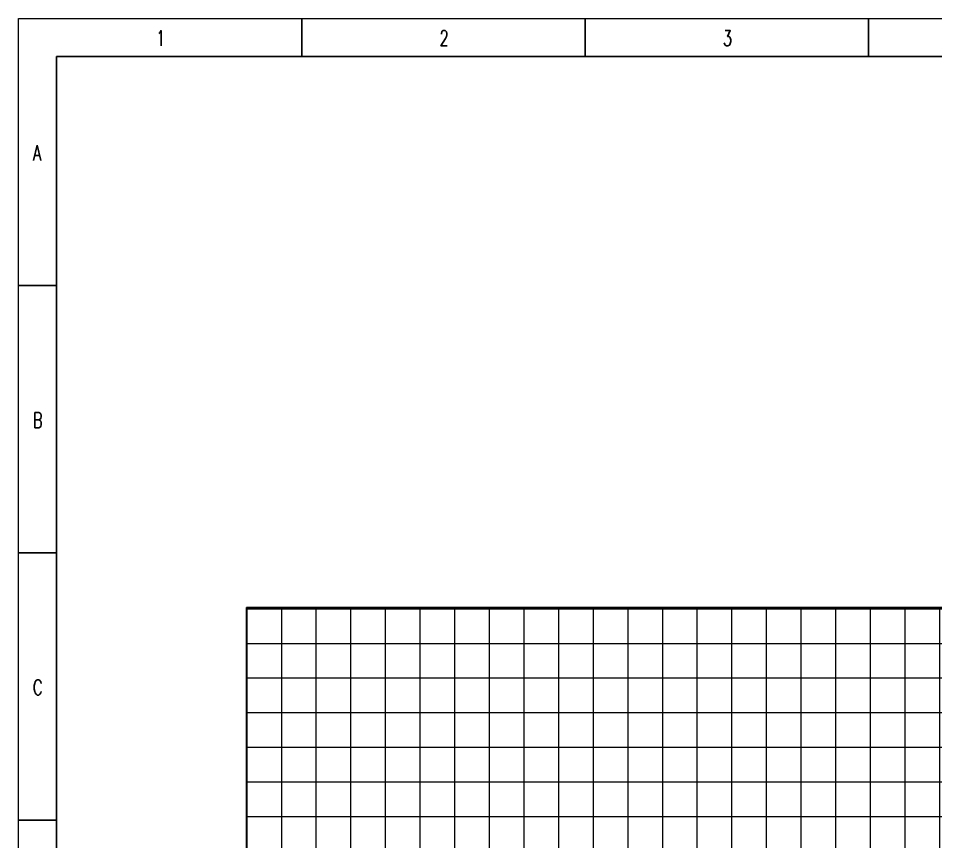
# Model space of a CAD drawing. Header units: inches. Extents: x 112 to 4169, y -2569 to 841.
# Drawn here: x 120.7 to 319.4, y 599.7 to 777.9 of the extents above; entities that cross this region are included whole.
import ezdxf

# ---------------------------------------------------------------- set-up
doc = ezdxf.new("R2010")
doc.units = ezdxf.units.IN
doc.header["$MEASUREMENT"] = 0
doc.layers.add('HACTH', color=8, linetype='Continuous', lineweight=9)
doc.layers.add('railing', color=232, linetype='Continuous', lineweight=15)
doc.styles.add('TEG BORDER', font='txt_qlt.shx', dxfattribs={"width": 0.7, "bigfont": 'hztxt.shx'})

# ---------------------------------------------------------------- blocks, each defined once
blk = doc.blocks.new('240 BORDER A2')
for p, q in [((37.125, 420), (37.125, 415)), ((74.25, 420), (74.25, 415)), ((111.3750000000005, 420), (111.3750000000005, 415)), ((0, 385), (5, 385)), ((0, 350), (5, 350)), ((0, 315), (5, 315))]:
    blk.add_line(p, q)
at = {"linetype": 'Continuous'}
for p, q in [((489, 414.9999999999999), (5.000000000000028, 414.9999999999999)), ((5.000000000000028, 414.9999999999999), (5.000000000000028, 5.000000000000011))]:
    blk.add_line(p, q, dxfattribs=at)
at = {"color": 5, "lineweight": 15}
blk.add_lwpolyline([(0, 420), (594, 420), (594, 0), (0, 0)], close=True, dxfattribs=at)
blk.add_lwpolyline([(5, 415), (589, 415), (589, 5), (5, 5)], close=True)
at = {"char_height": 2, "width": 2, "attachment_point": 1, "style": 'TEG BORDER'}
for s, insert in [('1', (18.0468936619518, 418.4066706350775)), ('2', (55.1718936619518, 418.4066706350775)), ('3', (92.29689366195225, 418.4066706350775)), ('A', (1.909630935143468, 403.388922663537)), ('B', (1.909630935143468, 368.388922663537)), ('C', (1.909630935143468, 333.388922663537))]:
    blk.add_mtext(s, dxfattribs=dict(at, insert=insert))

msp = doc.modelspace()

# ---------------------------------------------------------------- hatches: boundary and pattern name
at = {"layer": 'HACTH', "ltscale": 10}
h = msp.add_hatch(dxfattribs=at)
h.set_pattern_fill('ANSI37', color=256, scale=60, angle=45, style=0)
h.set_pattern_definition([(90, (-138384.7415181562, -171144.9169840943), (-7.5, 1.332267629550188e-15), []), (180, (-138384.7415181562, -171144.9169840943), (-1.332267629550188e-15, -7.5), [])])
h.paths.add_polyline_path([(894.1265990030419, 650.3736983772017), (839.1163187760152, 650.3736983772308), (170.116318775957, 650.3736983772308), (170.1163187759861, 595.3634181502041), (230.1163187759861, 595.3634181502332), (242.1163187759861, 595.3634181502332), (349.116318775957, 595.3634181502332), (349.1163187759861, 631.3736983772308), (493.1163187759861, 631.3736983772308), (493.1163187760152, 595.3634181502332), (499.1163187760152, 595.3634181502332), (499.1163187760152, 613.3634181502623), (569.1163187760152, 613.3634181502332), (569.1163187760152, 595.3634181502332), (593.1163187760152, 595.3634181502332), (593.1163187760152, 613.3634181502623), (663.1163187760152, 613.3634181502623), (663.1163187760152, 595.3634181503205), (673.1163187760152, 595.3634181503205), (728.1163187759861, 595.3634181502041), (728.1163187759861, 613.3634181502332), (798.1163187759861, 613.3634181502623), (798.1163187759861, 595.3634181502332), (827.1163187760152, 595.3634181502623), (839.1163187760152, 595.3634181502332), (839.1163187760152, 583.3634181502332), (839.1163187760152, 576.3634181502914), (857.1163187760152, 576.3634181502623), (857.1163187760443, 506.3634181502623), (839.1163187760152, 506.3634181502623), (839.1163187760152, 480.3634181502332), (857.1163187760734, 480.3634181502041), (857.1163187760734, 415.363418150175), (875.1265990032165, 415.363418150175), (875.1265990032165, 315.3634181502332), (839.1163187759861, 315.3634181502332), (839.116318775957, 301.3634181502332), (839.1163187760734, 241.3634181501168), (894.126599003071, 241.3634181500877)])
h.paths.add_polyline_path([(230.1163187759861, 576.3736983772017), (230.1163187759861, 583.3634181502332), (230.1163187759861, 590.3634181502332), (170.1163187759861, 590.3634181502332), (170.1163187759861, 391.3634181502332), (230.116318775957, 391.3634181502332), (230.116318775957, 421.3736983771435), (212.116318775957, 421.3736983771435), (194.1060385489885, 421.3736983771144), (194.1060385489885, 523.3736983771144), (230.1163187759861, 523.3736983771144)], flags=17)

# ---------------------------------------------------------------- linework, layer by layer
at = {"layer": 'railing', "ltscale": 20}
msp.add_lwpolyline([(370.116318775957, 650.3736983772308), (170.116318775957, 650.3736983772308), (170.1163187759861, 595.3634181502332), (170.116318775957, 650.3736983772308), (839.1163187760152, 650.3736983772308), (894.1265990030419, 650.3736983772308), (894.126599003071, 241.3634181501168), (838.6163187760443, 241.3634181501168)], dxfattribs=at)

# ---------------------------------------------------------------- block references
at = {"xscale": 1.652949273830399, "yscale": 1.652949273830399, "zscale": 1.652949273830399}
msp.add_blockref('240 BORDER A2', (120.7464698386357, 83.6344698656793), dxfattribs=at)

doc.saveas('drawing.dxf')
